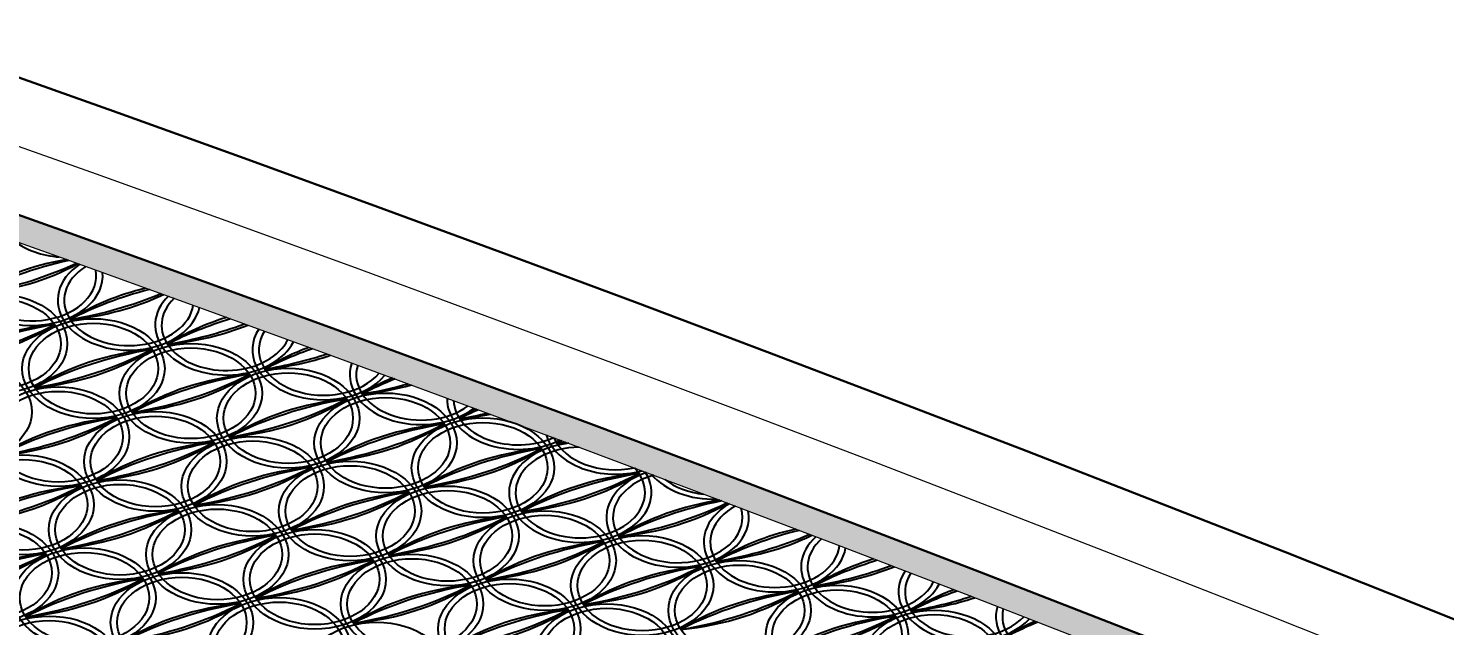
# Model space of a CAD drawing. Header units: millimetres. Extents: x 4628 to 974470, y 12613 to 383573.
# Drawn here: x 669064 to 680000, y 333440 to 338052 of the extents above; entities that cross this region are included whole.
import ezdxf

# ---------------------------------------------------------------- set-up
doc = ezdxf.new("R2010")
doc.units = ezdxf.units.MM
doc.linetypes.add('CENTER', pattern=[2, 1.25, -0.25, 0.25, -0.25])
for name, color, linetype, lineweight in [('标注', 3, 'Continuous', 18), ('桥 中心线', 5, 'CENTER', 15), ('桥 构造粗实', 1, 'Continuous', 30)]:
    doc.layers.add(name, color=color, linetype=linetype, lineweight=lineweight)
doc.styles.add('仿宋字', font='', dxfattribs={"width": 0.7})
doc.styles.get('仿宋字').set_extended_font_data('仿宋_GB2312')
doc.dimstyles.new('750', dxfattribs={"dimscale": 0, "dimtxt": 2.5, "dimasz": 1, "dimexe": 1, "dimexo": 1, "dimgap": 0, "dimtad": 0, "dimdec": 0, "dimlfac": 0.1, "dimrnd": 0.1, "dimzin": 12, "dimdsep": 46, "dimtxsty": '仿宋字', "dimblk": 'OBLIQUE', "dimcen": -1, "dimclrd": 256, "dimclre": 256, "dimclrt": 256, "dimadec": 4, "dimazin": 0, "dimtp": 2, "dimtm": 3, "dimtfac": 0.5, "dimtdec": 0, "dimtmove": 2, "dimatfit": 3, "dimldrblk": 'OBLIQUE', "dimfxl": 3, "dimfxlon": 1, "dimtvp": 0.7, "dimtolj": 1, "dimtzin": 12, "dimarcsym": 0})

# ---------------------------------------------------------------- blocks, each defined once
blk = doc.blocks.new('_Oblique')
at = {"color": 0, "linetype": 'ByBlock', "lineweight": -2}
blk.add_line((-0.5, -0.5), (0.5, 0.5), dxfattribs=at)
blk = doc.blocks.new('*D95')
at = {"layer": 'Defpoints', "color": 0}
for p in [(682589, 354869), (663589, 320810), (682589, 312302)]:
    blk.add_point(p, dxfattribs=at)
at = {"layer": '标注', "lineweight": -2}
for p, q in [((663589, 352869), (663589, 355869)), ((682589, 352869), (682589, 355869)), ((663589, 354869), (682589, 354869))]:
    blk.add_line(p, q, dxfattribs=at)
at = {"layer": '标注', "lineweight": -2, "xscale": 1000.0000020837, "yscale": 1000.0000020837, "zscale": 1000.0000020837, "rotation": 180}
blk.add_blockref('_Oblique', (663589, 354869), dxfattribs=at)
at = {"layer": '标注', "lineweight": -2, "xscale": 1000.0000020837, "yscale": 1000.0000020837, "zscale": 1000.0000020837}
blk.add_blockref('_Oblique', (682589, 354869), dxfattribs=at)
at = {"layer": '标注', "insert": (673089, 356619), "char_height": 2500, "attachment_point": 5, "style": '仿宋字'}
blk.add_mtext('\\A1;1900', dxfattribs=at)
blk = doc.blocks.new('2121212')
at = {"color": 8}
for centre, major_axis, start_param, end_param in [((-15187, 15872), (550, 0), 2.138273, 6.342976), ((-15187, 15872), (500, 0), 2.078158, 6.403307), ((-14913, 16398), (-550, 0), 7.023112, 7.744472), ((-14502, 14844), (-1697, 0), -1.324079, -0.835323), ((-14150, 14315), (2505, 0), 1.873908, 2.208061), ((-16224, 17430), (-2505, 0), 1.806196, 2.156236), ((-15872, 16901), (-1697, 0), 1.707987, 2.232832), ((-14435, 15681), (-550, 0), 5.47515, 9.282769), ((-14435, 15681), (500, 0), 2.298732, 6.17635), ((-13750, 14652), (1697, 0), 1.903015, 2.30627), ((-13398, 14123), (-2505, 0), -1.212141, -0.933532), ((-15461, 15346), (-550, 0), 3.141593, 9.424778), ((-15461, 15346), (-500, 0), 3.141593, 9.424778), ((-15473, 17238), (2505, 0), -1.335396, -1.031895), ((-15120, 16709), (-1697, 0), 1.707987, 2.166573), ((-13683, 15489), (-550, 0), 5.663246, 9.087718), ((-13683, 15489), (-500, 0), 5.648618, 9.102073), ((-14709, 15154), (-550, 0), 3.141593, 9.424778), ((-12998, 14461), (1697, 0), 1.982993, 2.30627), ((-12646, 13932), (-2505, 0), -1.158529, -0.933532), ((-14775, 14317), (1697, 0), 1.707987, 2.30627), ((-14423, 13789), (-2505, 0), -1.335396, -0.933532), ((-16146, 16375), (1697, 0), -1.433605, -0.835323), ((-16498, 16903), (2505, 0), -1.335396, -0.933532), ((-14709, 15154), (-500, 0), 3.141593, 9.424778), ((-14721, 17047), (-2505, 0), 1.806196, 2.060796), ((-14369, 16518), (1697, 0), -1.433605, -1.045268), ((-12932, 15298), (550, 0), 2.709345, 5.752002), ((-12932, 15298), (500, 0), 2.714072, 5.74729), ((-13957, 14963), (-550, 0), 3.141593, 9.424778), ((-12247, 14269), (-1697, 0), -1.082082, -0.835323), ((-15734, 14820), (-550, 0), 3.141593, 9.424778), ((-14024, 14126), (-1697, 0), -1.433605, -0.835323), ((-13671, 13597), (2505, 0), 1.806196, 2.208061), ((-15394, 16183), (-1697, 0), 1.707987, 2.30627), ((-15746, 16712), (-2505, 0), 1.806196, 2.208061), ((-11894, 13740), (2505, 0), 2.035351, 2.208061), ((-13969, 16855), (2505, 0), -1.335396, -1.132144), ((-13617, 16326), (-1697, 0), 1.707987, 2.021664), ((-13272, 13934), (1697, 0), 1.707987, 2.30627), ((-12920, 13406), (-2505, 0), -1.335396, -0.933532), ((-14642, 15991), (-1697, 0), 1.707987, 2.30627), ((-14995, 16520), (2505, 0), -1.335396, -0.933532), ((-13205, 14771), (-550, 0), 3.141593, 9.424778), ((-13205, 14771), (-500, 0), 3.141593, 9.424778), ((-12180, 15106), (-550, 0), 6.044423, 8.693788), ((-12180, 15106), (-500, 0), 6.069542, 8.668994), ((-11495, 14077), (1697, 0), 2.134065, 2.30627), ((-11142, 13549), (-2505, 0), -1.054504, -0.933532), ((-13217, 16663), (2505, 0), -1.335396, -1.187241), ((-12865, 16135), (-1697, 0), 1.707987, 1.940233), ((-12520, 13743), (1697, 0), 1.707987, 2.30627), ((-12168, 13214), (-2505, 0), -1.335396, -0.933532), ((-13891, 15800), (1697, 0), -1.433605, -0.835323), ((-14243, 16329), (-2505, 0), 1.806196, 2.208061), ((-11428, 14915), (550, 0), 3.111641, 5.336261), ((-11428, 14915), (500, 0), 3.1611, 5.286299), ((-14297, 13600), (-1697, 0), -1.433605, -0.835323), ((-13945, 13071), (-2505, 0), -1.335396, -0.933532), ((-15668, 15657), (1697, 0), -1.433605, -0.835323), ((-16020, 16186), (-2505, 0), 1.806196, 2.208061), ((-14231, 14437), (-550, 0), 3.141593, 9.424778), ((-14231, 14437), (-500, 0), 3.141593, 9.424778), ((-11702, 14388), (-550, 0), 3.141593, 9.424778), ((-10743, 13886), (1697, 0), 2.206539, 2.30627), ((-10391, 13357), (-2505, 0), -1.003755, -0.933532), ((-12466, 16472), (-2505, 0), 1.806196, 1.895789), ((-12113, 15943), (-1697, 0), 1.707987, 1.851271), ((-11768, 13551), (-1697, 0), -1.433605, -0.835323), ((-11416, 13022), (2505, 0), 1.806196, 2.208061), ((-13139, 15608), (1697, 0), -1.433605, -0.835323), ((-13491, 16137), (-2505, 0), 1.806196, 2.208061), ((-11702, 14388), (-500, 0), 3.141593, 9.424778), ((-13546, 13408), (1697, 0), 1.707987, 2.30627), ((-13193, 12879), (-2505, 0), -1.335396, -0.933532), ((-14916, 15465), (-1697, 0), 1.707987, 2.30627), ((-15268, 15994), (2505, 0), -1.335396, -0.933532), ((-13479, 14245), (-550, 0), 3.141593, 9.424778), ((-13479, 14245), (-500, 0), 3.141593, 9.424778), ((-10950, 14197), (-550, 0), 4.874507, 9.848582), ((-10950, 14197), (-500, 0), 4.728741, 9.993251), ((-10676, 14723), (550, 0), 3.353659, 5.088077), ((-10676, 14723), (500, 0), 3.441372, 5.000152), ((-9991, 13694), (1697, 0), 2.278124, 2.30627), ((-9639, 13166), (-2505, 0), -0.953384, -0.933532), ((-11714, 16280), (-2505, 0), 1.806196, 1.832724), ((-11362, 15752), (1697, 0), -1.433605, -1.389956), ((-15256, 14102), (-550, 0), 3.141593, 9.424778), ((-15256, 14102), (-500, 0), 3.141593, 9.424778), ((-12727, 14054), (-550, 0), 3.141593, 9.424778), ((-11017, 13360), (1697, 0), 1.707987, 2.30627), ((-10664, 12831), (-2505, 0), -1.335396, -0.933532), ((-12387, 15417), (-1697, 0), 1.707987, 2.30627), ((-12739, 15946), (2505, 0), -1.335396, -0.933532), ((-12794, 13217), (1697, 0), 1.707987, 2.30627), ((-12441, 12688), (-2505, 0), -1.335396, -0.933532), ((-14164, 15274), (-1697, 0), 1.707987, 2.30627), ((-14516, 15803), (2505, 0), -1.335396, -0.933532), ((-12727, 14054), (-500, 0), 3.141593, 9.424778), ((-10265, 13168), (1697, 0), 1.707987, 2.30627), ((-9913, 12639), (-2505, 0), -1.335396, -0.933532), ((-11635, 15225), (-1697, 0), 1.707987, 2.30627), ((-11988, 15754), (2505, 0), -1.335396, -0.933532), ((-10198, 14005), (-550, 0), 5.165281, 9.552897), ((-10198, 14005), (-500, 0), 5.091138, 9.627252), ((-9925, 14531), (550, 0), 3.673192, 4.764366), ((-14571, 13073), (1697, 0), 1.707987, 2.30627), ((-14219, 12545), (-2505, 0), -1.335396, -0.933532), ((-15941, 15131), (-1697, 0), 1.707987, 2.30627), ((-16294, 15659), (2505, 0), -1.335396, -0.933532), ((-9925, 14531), (500, 0), 3.871271, 4.566991), ((-12042, 13025), (-1697, 0), -1.433605, -0.835323), ((-11690, 12496), (-2505, 0), -1.335396, -0.933532), ((-13412, 15082), (-1697, 0), 1.707987, 2.30627), ((-13765, 15611), (-2505, 0), 1.806196, 2.208061), ((-9513, 12977), (1697, 0), 1.78351, 2.30627), ((-9161, 12448), (-2505, 0), -1.288964, -0.933532), ((-11236, 15563), (-2505, 0), 1.806196, 2.172612), ((-10883, 15034), (1697, 0), -1.433605, -0.885652), ((-9447, 13814), (550, 0), 2.26446, 6.164335), ((-13819, 12882), (-1697, 0), -1.433605, -0.835323), ((-13467, 12353), (-2505, 0), -1.335396, -0.933532), ((-15189, 14939), (1697, 0), -1.433605, -0.835323), ((-15542, 15468), (-2505, 0), 1.806196, 2.208061), ((-11290, 12834), (-1697, 0), -1.433605, -0.835323), ((-10938, 12305), (2505, 0), 1.806196, 2.208061), ((-12661, 14891), (-1697, 0), 1.707987, 2.30627), ((-13013, 15419), (2505, 0), -1.335396, -0.933532), ((-11224, 13671), (-550, 0), 3.141593, 9.424778), ((-11224, 13671), (-500, 0), 3.141593, 9.424778), ((-9447, 13814), (500, 0), 2.224264, 6.204904), ((-13001, 13527), (-550, 0), 3.141593, 9.424778), ((-8761, 12785), (-1697, 0), -1.256739, -0.835323), ((-8409, 12256), (-2505, 0), -1.223755, -0.933532), ((-13067, 12690), (-1697, 0), -1.433605, -0.835323), ((-12715, 12162), (2505, 0), 1.806196, 2.208061), ((-14438, 14747), (-1697, 0), 1.707987, 2.30627), ((-14790, 15276), (-2505, 0), 1.806196, 2.208061), ((-10538, 12642), (1697, 0), 1.707987, 2.30627), ((-10186, 12113), (-2505, 0), -1.335396, -0.933532), ((-11909, 14699), (-1697, 0), 1.707987, 2.30627), ((-12261, 15228), (2505, 0), -1.335396, -0.933532), ((-10484, 15371), (-2505, 0), 1.806196, 2.118738), ((-10132, 14842), (-1697, 0), 1.707987, 2.179181), ((-8695, 13622), (-550, 0), 5.630011, 9.075133), ((-8695, 13622), (-500, 0), 5.614328, 9.09054), ((-14844, 12547), (1697, 0), 1.707987, 2.30627), ((-14492, 12018), (-2505, 0), -1.335396, -0.933532), ((-16215, 14604), (-1697, 0), 1.707987, 2.30627), ((-16567, 15133), (-2505, 0), 1.806196, 2.208061), ((-14778, 13384), (-550, 0), 3.141593, 9.424778), ((-14778, 13384), (-500, 0), 3.141593, 9.424778), ((-12316, 12499), (1697, 0), 1.707987, 2.30627), ((-11963, 11970), (-2505, 0), -1.335396, -0.933532), ((-13686, 14556), (-1697, 0), 1.707987, 2.30627), ((-14038, 15085), (2505, 0), -1.335396, -0.933532), ((-12249, 13336), (-550, 0), 3.141593, 9.424778), ((-12249, 13336), (-500, 0), 3.141593, 9.424778), ((-8010, 12594), (1697, 0), 1.978232, 2.30627), ((-7657, 12065), (-2505, 0), -1.161386, -0.933532), ((-14026, 13193), (-550, 0), 3.141593, 9.424778), ((-9787, 12450), (1697, 0), 1.707987, 2.30627), ((-9434, 11922), (-2505, 0), -1.335396, -0.933532), ((-11157, 14508), (-1697, 0), 1.707987, 2.30627), ((-11509, 15036), (-2505, 0), 1.806196, 2.208061), ((-9732, 15180), (2505, 0), -1.335396, -1.079422), ((-9380, 14651), (1697, 0), -1.433605, -1.043715), ((-7943, 13431), (-550, 0), 5.850878, 8.84813), ((-7943, 13431), (-500, 0), 5.857893, 8.841136), ((-14093, 12356), (1697, 0), 1.707987, 2.30627), ((-13740, 11827), (-2505, 0), -1.335396, -0.933532), ((-15463, 14413), (-1697, 0), 1.707987, 2.30627), ((-15815, 14942), (2505, 0), -1.335396, -0.933532), ((-14026, 13193), (-500, 0), 3.141593, 9.424778), ((-11564, 12307), (1697, 0), 1.707987, 2.30627), ((-11212, 11778), (-2505, 0), -1.335396, -0.933532), ((-12934, 14364), (1697, 0), -1.433605, -0.835323), ((-13286, 14893), (-2505, 0), 1.806196, 2.208061), ((-8968, 13096), (-550, 0), 3.141593, 9.424778), ((-13274, 13001), (-550, 0), 3.141593, 9.424778), ((-13274, 13001), (-500, 0), 3.141593, 9.424778), ((-9035, 12259), (-1697, 0), -1.433605, -0.835323), ((-8683, 11730), (-2505, 0), -1.335396, -0.933532), ((-10405, 14316), (1697, 0), -1.433605, -0.835323), ((-10758, 14845), (-2505, 0), 1.806196, 2.208061), ((-8968, 13096), (-500, 0), 3.141593, 9.424778), ((-7258, 12402), (1697, 0), 2.066511, 2.30627), ((-6906, 11873), (-2505, 0), -1.101091, -0.933532), ((-8980, 14988), (2505, 0), -1.335396, -1.138796), ((-8628, 14459), (1697, 0), -1.433605, -1.13019), ((-13341, 12164), (-1697, 0), -1.433605, -0.835323), ((-12989, 11635), (-2505, 0), -1.335396, -0.933532), ((-14711, 14221), (1697, 0), -1.433605, -0.835323), ((-15064, 14750), (2505, 0), -1.335396, -0.933532), ((-10812, 12116), (-1697, 0), -1.433605, -0.835323), ((-10460, 11587), (2505, 0), 1.806196, 2.208061), ((-12182, 14173), (-1697, 0), 1.707987, 2.30627), ((-12535, 14702), (2505, 0), -1.335396, -0.933532), ((-10746, 12953), (-550, 0), 3.141593, 9.424778), ((-10746, 12953), (-500, 0), 3.141593, 9.424778), ((-8283, 12067), (1697, 0), 1.707987, 2.30627), ((-7931, 11539), (-2505, 0), -1.335396, -0.933532), ((-9654, 14125), (-1697, 0), 1.707987, 2.30627), ((-10006, 14653), (-2505, 0), 1.806196, 2.208061), ((-8217, 12904), (-550, 0), 3.141593, 9.424778), ((-8217, 12904), (-500, 0), 3.141593, 9.424778), ((-7191, 13239), (-550, 0), 6.07925, 8.613783), ((-7191, 13239), (500, 0), 2.969068, 5.441137), ((-12523, 12810), (-550, 0), 3.141593, 9.424778), ((-6506, 12211), (1697, 0), 2.151741, 2.30627), ((-6154, 11682), (-2505, 0), -1.041934, -0.933532)]:
    blk.add_ellipse(centre, major_axis=major_axis, ratio=0.7, start_param=start_param, end_param=end_param, dxfattribs=at)
for centre, major_axis in [((-13957, 14963), (500, 0)), ((-14982, 14628), (550, 0)), ((-14982, 14628), (500, 0)), ((-12454, 14580), (550, 0)), ((-12454, 14580), (500, 0)), ((-14504, 13910), (550, 0)), ((-14504, 13910), (500, 0)), ((-11975, 13862), (550, 0)), ((-11975, 13862), (500, 0)), ((-13753, 13719), (550, 0)), ((-13753, 13719), (500, 0)), ((-15530, 13576), (550, 0)), ((-15530, 13576), (500, 0)), ((-13001, 13527), (500, 0)), ((-10472, 13479), (550, 0)), ((-10472, 13479), (500, 0)), ((-9720, 13287), (550, 0)), ((-9720, 13287), (500, 0)), ((-11497, 13144), (550, 0)), ((-11497, 13144), (500, 0)), ((-15052, 12858), (550, 0)), ((-15052, 12858), (500, 0))]:
    blk.add_ellipse(centre, major_axis=major_axis, ratio=0.7, dxfattribs=at)

msp = doc.modelspace()

# ---------------------------------------------------------------- hatches: boundary and pattern name
h = msp.add_hatch(color=8)
h.paths.add_polyline_path([(681400.2, 331875.2), (680401.8, 332279.6), (679403.5, 332679.9), (678405.1, 333076.2), (677406.8, 333468.3), (676408.4, 333856.3), (675410.1, 334240.2), (674411.8, 334619.9), (673413.5, 334995.6), (672415.2, 335367.2), (671416.9, 335734.6), (670418.6, 336098), (669420.3, 336457.2), (668422, 336812.3), (667423.7, 337163.4), (666425.5, 337510.3), (665427.2, 337853.1), (664429, 338191.8), (663430.7, 338526.4), (662432.5, 338856.9), (661434.2, 339183.2), (660436, 339505.5), (659437.8, 339823.7), (658439.6, 340137.7), (657441.4, 340447.7), (656443.2, 340753.5), (655445, 341055.3), (654446.8, 341352.9), (653448.6, 341646.4), (652450.4, 341935.8), (651452.2, 342221.1), (650454.1, 342502.3), (649455.9, 342779.4), (648457.8, 343052.4), (647459.6, 343321.3), (646461.5, 343586.1), (645463.3, 343846.7), (644465.2, 344103.3), (643467.1, 344355.7), (642468.9, 344604.1), (641470.8, 344848.3), (640472.7, 345088.5), (639474.6, 345324.5), (638476.5, 345556.4), (637478.4, 345784.2), (636480.3, 346007.9), (635482.2, 346227.5), (634484.2, 346443), (633486.1, 346654.4), (632488, 346861.7), (631490, 347064.9), (630491.9, 347264), (629493.8, 347458.9), (628495.8, 347649.8), (627497.7, 347836.6), (626499.7, 348019.2), (625501.7, 348197.8), (625458.9, 348205.2, 0.9565873), (625286.5, 347424.8), (625588.7, 347343.9), (626588.7, 347069.5), (627588.7, 346788.6), (628588.7, 346501.2), (629588.7, 346207.3), (630588.7, 345906.9), (631588.7, 345600.1), (632588.7, 345286.7), (633588.7, 344966.9), (634588.7, 344640.6), (635588.7, 344307.8), (636588.7, 343968.5), (637588.7, 343622.7), (638588.7, 343270.5), (639588.7, 342911.7), (640588.7, 342546.5), (641588.7, 342174.8), (642588.7, 341796.7), (643588.7, 341412), (644588.7, 341020.9), (645588.7, 340623.3), (646588.7, 340219.2), (647588.7, 339808.6), (648588.7, 339391.6), (649588.7, 338968), (650588.7, 338538), (651588.7, 338101.6), (652588.7, 337658.6), (653588.7, 337209.2), (654588.7, 336753.3), (655588.7, 336290.9), (656588.7, 335822.1), (657588.7, 335346.8), (658588.7, 334865), (659588.7, 334376.7), (660588.7, 333882), (661588.7, 333380.8), (662588.7, 332873.1), (663588.7, 332359), (664588.7, 331838.3), (665588.7, 331311.3), (666588.7, 330777.7), (667588.7, 330237.7), (668588.7, 329691.2), (669588.7, 329138.2), (670588.7, 328578.8), (671588.7, 328012.9), (672588.7, 327440.5), (673588.7, 326861.7), (674588.7, 326276.4), (675588.7, 325684.6), (676588.7, 325086.4), (677588.7, 324481.7), (678588.7, 323870.6), (679588.7, 323252.9), (680588.7, 322628.8), (681588.7, 321998.3), (681878.2, 321813.9), (702655.8, 321448.6, 0.7232141), (702906.3, 322165.8), (702367.4, 322432.9), (701368.9, 322923.6), (700370.4, 323410.2), (699371.9, 323892.8), (698373.4, 324371.2), (697375, 324845.4), (696376.5, 325315.6), (695378, 325781.7), (694379.5, 326243.7), (693381.1, 326701.5), (692382.6, 327155.2), (691384.2, 327604.9), (690385.8, 328050.4), (689387.3, 328491.8), (688388.9, 328929.1), (687390.5, 329362.3), (686392.1, 329791.4), (685393.7, 330216.4), (684395.3, 330637.2), (683396.9, 331054), (682398.6, 331466.7)])
h.paths.add_polyline_path([(681324.8, 331690), (682322.5, 331281.7), (683320.2, 330869.3), (684317.9, 330452.8), (685315.7, 330032.2), (686313.5, 329607.5), (687311.2, 329178.7), (688309, 328745.8), (689306.8, 328308.8), (690304.6, 327867.6), (691302.4, 327422.4), (692300.2, 326973), (693298, 326519.6), (694295.9, 326062), (695293.7, 325600.3), (696291.6, 325134.5), (697289.4, 324664.6), (698287.3, 324190.6), (699285.2, 323712.5), (700283.1, 323230.3), (701281, 322744), (702278.9, 322253.5), (702797, 321996.8, -0.692809), (702659.3, 321648.6), (681938.1, 322012.9), (681695.8, 322167.2), (680695, 322798.3), (679694.2, 323422.8), (678693.4, 324041), (677692.6, 324652.6), (676691.8, 325257.8), (675691, 325856.5), (674690.2, 326448.8), (673689.3, 327034.6), (672688.5, 327613.9), (671687.7, 328186.7), (670686.8, 328753.1), (669685.9, 329313), (668685.1, 329866.5), (667684.2, 330413.4), (666683.3, 330953.9), (665682.4, 331488), (664681.5, 332015.5), (663680.6, 332536.6), (662679.7, 333051.2), (661678.8, 333559.3), (660677.9, 334061), (659676.9, 334556.2), (658676, 335044.9), (657675.1, 335527.2), (656674.1, 336002.9), (655673.1, 336472.2), (654672.2, 336935.1), (653671.2, 337391.4), (652670.2, 337841.3), (651669.2, 338284.6), (650668.2, 338721.6), (649667.2, 339152), (648666.2, 339575.9), (647665.2, 339993.4), (646664.2, 340404.4), (645663.1, 340808.9), (644662.1, 341206.9), (643661.1, 341598.5), (642660, 341983.5), (641658.9, 342362.1), (640657.9, 342734.2), (639656.8, 343099.8), (638655.7, 343458.9), (637654.6, 343811.5), (636653.5, 344157.7), (635652.4, 344497.3), (634651.3, 344830.5), (633650.2, 345157.2), (632649.1, 345477.4), (631648, 345791.1), (630646.8, 346098.3), (629645.7, 346399), (628644.5, 346693.2), (627643.4, 346980.9), (626642.2, 347262.2), (625641.1, 347536.9), (625338.3, 347618, -0.9565873), (625424.5, 348008.2), (625466.8, 348000.8), (626464.1, 347822.4), (627461.3, 347639.9), (628458.6, 347453.3), (629455.9, 347262.6), (630453.2, 347067.8), (631450.4, 346868.8), (632447.7, 346665.8), (633445, 346458.7), (634442.3, 346247.5), (635439.6, 346032.1), (636437, 345812.7), (637434.3, 345589.2), (638431.6, 345361.5), (639429, 345129.8), (640426.3, 344893.9), (641423.7, 344654), (642421, 344409.9), (643418.4, 344161.7), (644415.8, 343909.5), (645413.2, 343653.1), (646410.6, 343392.6), (647408, 343128.1), (648405.4, 342859.4), (649402.8, 342586.6), (650400.2, 342309.7), (651397.6, 342028.7), (652395.1, 341743.6), (653392.5, 341454.4), (654390, 341161.1), (655387.4, 340863.7), (656384.9, 340562.2), (657382.4, 340256.6), (658379.9, 339946.8), (659377.4, 339633), (660374.9, 339315.1), (661372.4, 338993), (662370, 338666.9), (663367.5, 338336.6), (664365, 338002.3), (665362.6, 337663.8), (666360.2, 337321.2), (667357.7, 336974.6), (668355.3, 336623.8), (669352.9, 336268.9), (670350.5, 335909.9), (671348.1, 335546.8), (672345.7, 335179.6), (673343.4, 334808.3), (674341, 334432.9), (675338.7, 334053.4), (676336.3, 333669.7), (677334, 333282), (678331.7, 332890.1), (679329.4, 332494.2), (680327.1, 332094.1)], flags=16)

# ---------------------------------------------------------------- linework, layer by layer
at = {"layer": '桥 中心线', "color": 8, "ltscale": 3000}
msp.add_lwpolyline([(668588.7, 337283.7), (669588.7, 336928), (670588.7, 336568.1), (671588.7, 336204.2), (672588.7, 335836.1), (673588.7, 335463.9), (674588.7, 335087.6), (675588.7, 334707.2), (676588.7, 334322.6), (677588.7, 333934), (678588.7, 333541.2), (679588.7, 333144.4), (680588.7, 332743.4), (681588.7, 332338.3), (682588.7, 331929.1), (683588.7, 331515.8), (684588.7, 331098.3), (685588.7, 330676.8)], dxfattribs=at)
at = {"layer": '桥 构造粗实'}
for points in [[(668755.5, 337755.1), (669757.2, 337398.8), (670758.9, 337038.3), (671760.6, 336673.7), (672762.3, 336305), (673764, 335932.2), (674765.7, 335555.2), (675767.3, 335174.2), (676769, 334789), (677770.7, 334399.7), (678772.3, 334006.3), (679774, 333608.8), (680775.6, 333207.1), (681777.3, 332801.4), (682778.9, 332391.5), (683780.5, 331977.5), (684782.1, 331559.4), (685783.8, 331137.2)], [(668422, 336812.3), (669420.3, 336457.2), (670418.6, 336098), (671416.9, 335734.6), (672415.2, 335367.2), (673413.5, 334995.6), (674411.8, 334619.9), (675410.1, 334240.2), (676408.4, 333856.3), (677406.8, 333468.3), (678405.1, 333076.2), (679403.5, 332679.9), (680401.8, 332279.6), (681400.2, 331875.2), (682398.6, 331466.7), (683396.9, 331054), (684395.3, 330637.2), (685393.7, 330216.4), (686392.1, 329791.4)]]:
    msp.add_lwpolyline(points, dxfattribs=at)
at = {"layer": '桥 构造粗实', "color": 252, "lineweight": 15}
msp.add_lwpolyline([(668355.3, 336623.8), (669352.9, 336268.9), (670350.5, 335909.9), (671348.1, 335546.8), (672345.7, 335179.6), (673343.4, 334808.3), (674341, 334432.9), (675338.7, 334053.4), (676336.3, 333669.7), (677334, 333282), (678331.7, 332890.1), (679329.4, 332494.2), (680327.1, 332094.1), (681324.8, 331690), (682322.5, 331281.7), (683320.2, 330869.3), (684317.9, 330452.8), (685315.7, 330032.2), (686313.5, 329607.5)], dxfattribs=at)

# ---------------------------------------------------------------- block references
msp.add_blockref('2121212', (684275.9, 320271.1))

# ---------------------------------------------------------------- dimensions: what is measured, and where the dimension line sits
at = {"layer": '标注'}
dim = msp.add_linear_dim(base=(682588.7, 354868.6), p1=(663588.7, 320809.5), p2=(682588.7, 312301.9), dimstyle='750', override={"dimscale": 1000.000002, "dimfxl": 2}, dxfattribs=at)
dim.commit()
dim.dimension.update_dxf_attribs({"geometry": '*D95', "text_midpoint": (673088.7, 356618.6)})

doc.saveas('drawing.dxf')
